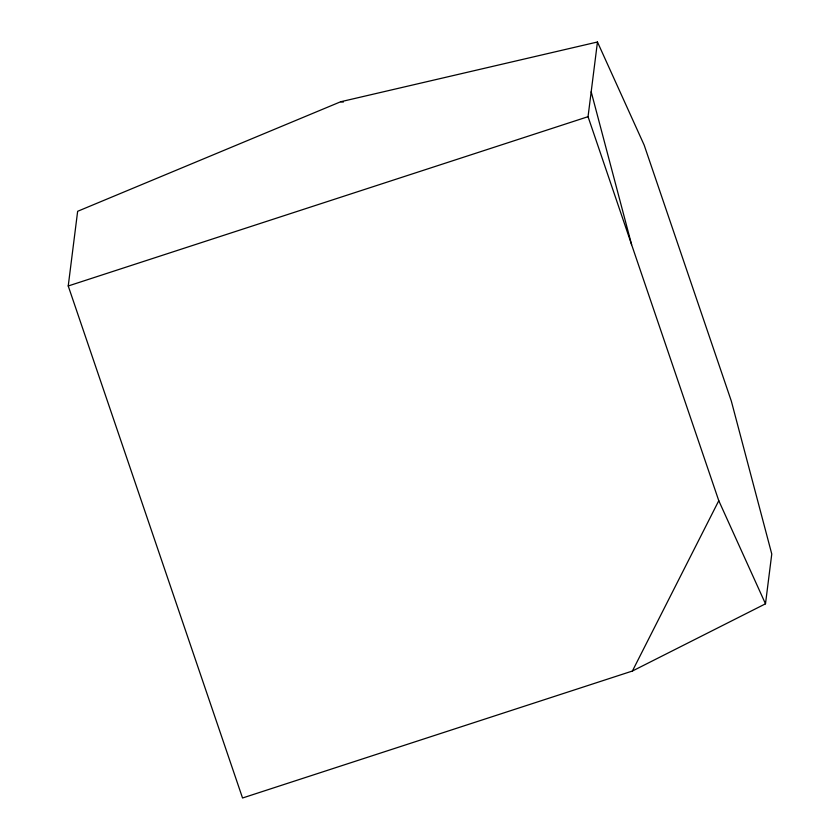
<?xml version="1.0" encoding="UTF-8"?>
<svg xmlns="http://www.w3.org/2000/svg" width="840" height="840" viewBox="0 0 840 840"><rect width="100%" height="100%" fill="white"/><g stroke="black" fill="none" stroke-linecap="round" stroke-linejoin="round"><path stroke-width="1.26" d="M68.229 285.978L77.648 211.291L340.694 101.745L597.461 42L644.175 145.11L731.336 401.121L771.771 554.022L765.492 603.813L632.394 671.034L242.54 798L68.229 285.978L588.042 116.686L597.461 42M632.394 671.034L718.778 500.703L588.042 116.686M340.694 101.745L343.287 102.123M718.778 500.703L765.492 603.813M591.182 91.791L631.617 244.692"/></g></svg>
